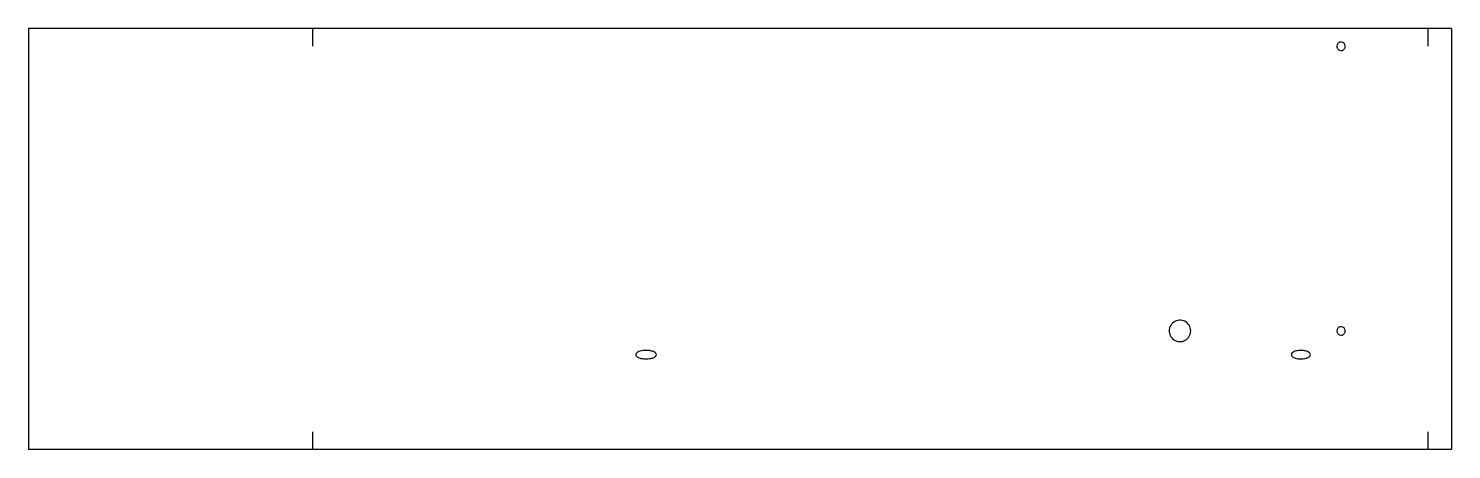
# Model space of a CAD drawing. Extents: x 152 to 392, y -709 to -638.
import ezdxf

# ---------------------------------------------------------------- set-up
doc = ezdxf.new("R2010")
doc.units = 0
doc.header["$LTSCALE"] = 12
doc.header["$MEASUREMENT"] = 0
doc.layers.add('MARKING', color=11, linetype='CONTINUOUS')
doc.layers.add('SHELL', color=40, linetype='CONTINUOUS')

msp = doc.modelspace()

# ---------------------------------------------------------------- linework, layer by layer
at = {"layer": 'MARKING'}
for p, q in [((199.44, -637.57), (199.44, -640.57)), ((387.54, -637.57), (387.54, -640.57)), ((199.44, -705.57), (199.44, -708.57)), ((387.54, -705.57), (387.54, -708.57))]:
    msp.add_line(p, q, dxfattribs=at)
at = {"layer": 'MARKING', "extrusion": (0, 0, -1)}
msp.add_arc((-257.39, -692.57), 0.0625, 179.5623, 179.6852, dxfattribs=at)
at = {"layer": 'MARKING'}
for points, knots in [([(257.45, -692.57), (257.45, -692.66), (257.41, -692.74), (257.31, -692.86), (257.25, -692.91), (257.13, -692.99), (257.07, -693.02), (256.84, -693.13), (256.68, -693.17), (256.34, -693.24), (256.17, -693.26), (255.71, -693.3), (255.41, -693.29), (254.93, -693.22), (254.75, -693.19), (254.46, -693.09), (254.35, -693.04), (254.17, -692.92), (254.11, -692.87), (254.01, -692.74), (253.98, -692.68), (253.97, -692.53), (253.98, -692.46), (254.05, -692.34), (254.09, -692.29), (254.19, -692.21), (254.24, -692.17), (254.43, -692.06), (254.58, -692.01), (254.88, -691.93), (255.03, -691.9), (255.52, -691.84), (255.86, -691.84), (256.39, -691.9), (256.58, -691.94), (256.89, -692.04), (257.01, -692.08), (257.2, -692.19), (257.28, -692.24), (257.4, -692.38), (257.45, -692.46), (257.45, -692.57)], [0, 0, 0, 0, 0.027209, 0.027209, 0.054419, 0.054419, 0.081628, 0.081628, 0.146861, 0.146861, 0.212095, 0.212095, 0.326353, 0.326353, 0.396702, 0.396702, 0.442856, 0.442856, 0.473592, 0.473592, 0.496225, 0.496225, 0.518858, 0.518858, 0.541491, 0.541491, 0.564125, 0.564125, 0.623575, 0.623575, 0.683026, 0.683026, 0.813069, 0.813069, 0.886559, 0.886559, 0.936701, 0.936701, 0.968369, 0.968369, 1, 1, 1, 1]), ([(367.75, -692.57), (367.75, -692.66), (367.71, -692.74), (367.6, -692.88), (367.54, -692.93), (367.41, -693.01), (367.34, -693.05), (367.1, -693.16), (366.92, -693.2), (366.55, -693.27), (366.37, -693.29), (365.93, -693.29), (365.68, -693.27), (365.28, -693.19), (365.12, -693.14), (364.88, -693.03), (364.8, -692.98), (364.65, -692.86), (364.6, -692.79), (364.54, -692.64), (364.53, -692.56), (364.56, -692.42), (364.59, -692.36), (364.68, -692.26), (364.73, -692.22), (364.89, -692.1), (365.01, -692.04), (365.26, -691.96), (365.39, -691.92), (365.82, -691.85), (366.13, -691.84), (366.65, -691.88), (366.86, -691.92), (367.19, -692.02), (367.31, -692.07), (367.5, -692.18), (367.57, -692.23), (367.7, -692.38), (367.75, -692.47), (367.75, -692.57)], [0.0000313, 0.0000313, 0.0000313, 0.0000313, 0.0305847, 0.0305847, 0.061138, 0.061138, 0.0916913, 0.0916913, 0.167903, 0.167903, 0.2441146, 0.2441146, 0.346482, 0.346482, 0.4119359, 0.4119359, 0.452115, 0.452115, 0.4841328, 0.4841328, 0.5087117, 0.5087117, 0.5332905, 0.5332905, 0.5578693, 0.5578693, 0.6114635, 0.6114635, 0.6650577, 0.6650577, 0.7915402, 0.7915402, 0.8776523, 0.8776523, 0.9298554, 0.9298554, 0.9659472, 0.9659472, 0.9999688, 0.9999688, 0.9999688, 0.9999688])]:
    msp.add_open_spline(points, degree=3, knots=knots, dxfattribs=at)
at = {"layer": 'SHELL'}
for p, q in [((391.54, -637.57), (151.54, -637.57)), ((151.54, -637.57), (151.54, -708.57)), ((391.54, -637.57), (391.54, -708.57)), ((391.54, -708.57), (151.54, -708.57))]:
    msp.add_line(p, q, dxfattribs=at)
at = {"layer": 'SHELL', "extrusion": (0, 0, -1)}
for centre, start, end in [((-372.25, -640.57), 359.9588, 0.0412), ((-343.99, -688.57), 359.9625, 0.0209), ((-372.25, -688.57), 359.9588, 0.0412)]:
    msp.add_arc(centre, 0.0625, start, end, dxfattribs=at)
at = {"layer": 'SHELL'}
for points, knots in [([(372.19, -640.57), (372.19, -640.41), (372.25, -640.24), (372.45, -639.99), (372.6, -639.9), (372.92, -639.83), (373.09, -639.85), (373.38, -640), (373.5, -640.13), (373.64, -640.42), (373.65, -640.6), (373.57, -640.91), (373.47, -641.05), (373.21, -641.25), (373.04, -641.3), (372.71, -641.28), (372.56, -641.22), (372.31, -641), (372.23, -640.85), (372.2, -640.65), (372.19, -640.61), (372.19, -640.57)], [0, 0, 0, 0, 0.108236, 0.108236, 0.216473, 0.216473, 0.324709, 0.324709, 0.432945, 0.432945, 0.541182, 0.541182, 0.649418, 0.649418, 0.757654, 0.757654, 0.865891, 0.865891, 0.974127, 0.974127, 1, 1, 1, 1]), ([(343.93, -688.57), (343.93, -688.24), (344.02, -687.91), (344.36, -687.35), (344.61, -687.12), (345.19, -686.81), (345.52, -686.74), (346.17, -686.78), (346.5, -686.89), (347.04, -687.26), (347.26, -687.52), (347.53, -688.12), (347.58, -688.45), (347.5, -689.1), (347.38, -689.42), (346.97, -689.94), (346.7, -690.14), (346.09, -690.38), (345.75, -690.41), (345.1, -690.3), (344.8, -690.15), (344.3, -689.72), (344.12, -689.44), (343.96, -688.95), (343.93, -688.76), (343.93, -688.57)], [0, 0, 0, 0, 0.086409, 0.086409, 0.172818, 0.172818, 0.259227, 0.259227, 0.345637, 0.345637, 0.432046, 0.432046, 0.518455, 0.518455, 0.604864, 0.604864, 0.691273, 0.691273, 0.777682, 0.777682, 0.864091, 0.864091, 0.9505, 0.9505, 1, 1, 1, 1]), ([(372.19, -688.57), (372.19, -688.41), (372.25, -688.24), (372.45, -687.99), (372.6, -687.9), (372.92, -687.83), (373.09, -687.85), (373.38, -688), (373.5, -688.13), (373.64, -688.42), (373.65, -688.6), (373.57, -688.91), (373.47, -689.05), (373.21, -689.25), (373.04, -689.3), (372.71, -689.28), (372.56, -689.22), (372.31, -689), (372.23, -688.85), (372.2, -688.65), (372.19, -688.61), (372.19, -688.57)], [0, 0, 0, 0, 0.108236, 0.108236, 0.216473, 0.216473, 0.324709, 0.324709, 0.432945, 0.432945, 0.541182, 0.541182, 0.649418, 0.649418, 0.757654, 0.757654, 0.865891, 0.865891, 0.974127, 0.974127, 1, 1, 1, 1])]:
    msp.add_open_spline(points, degree=3, knots=knots, dxfattribs=at)

doc.saveas('drawing.dxf')
